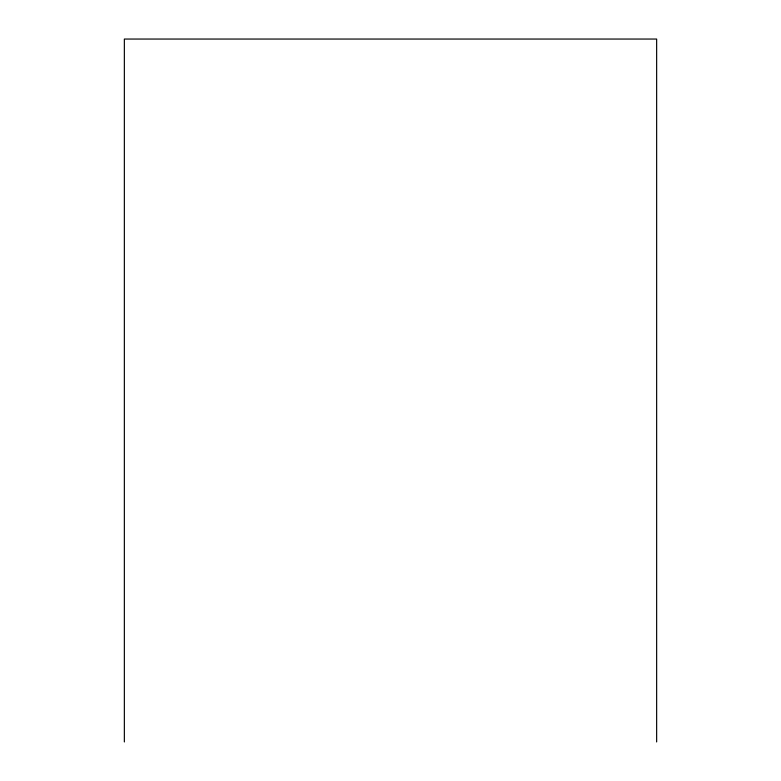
<?xml version="1.0" encoding="UTF-8"?>
<svg xmlns="http://www.w3.org/2000/svg" width="781" height="781" viewBox="0 0 781 781"><rect width="100%" height="100%" fill="white"/><g stroke="black" fill="none" stroke-linecap="round" stroke-linejoin="round"><path stroke-width="1.17" d="M656.645 741.95L656.645 39.05L124.355 39.05L124.355 741.95"/></g></svg>
